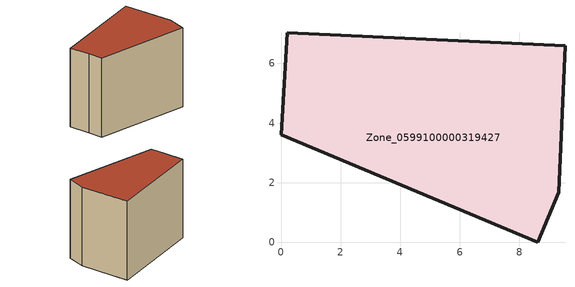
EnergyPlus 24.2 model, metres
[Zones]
Zone_0599100000319427
 floor ground (C_G): 0,3.6 0.1,5.03 0.21,7.03 9.53,6.59 9.32,1.68 8.62,0 z0
 wall outside (C_F): 0.1,5.03 0,3.6 8.62,0 9.32,1.68 9.53,6.59 0.21,7.03 0.1,5.03 z0:8.32
 roof outside (C_R): 0,3.6 8.62,0 9.32,1.68 9.53,6.59 0.21,7.03 0.1,5.03 z8.32
[BUILDING]
Pand.0599100000319427: North Axis=0; Terrain=City; Loads Convergence Tolerance Value=0.04; Temperature Convergence Tolerance Value=0.4; Solar Distribution=FullExterior; Maximum Number of Warmup Days=25; Minimum Number of Warmup Days=1
[Site:Location]
Rotterdam.The.Hague.AP_ZH_NLD Design_Conditions: Latitude=51.96; Longitude=4.45; Time Zone=1; Elevation=-4.5
[SITE:GROUNDTEMPERATURE:BUILDINGSURFACE]
18, 18, 18, 18, 18, 18, 18, 18, 18, 18, 18, 18
[MATERIAL] Thermal Absorptance=0.9; Solar Absorptance=0.7; Visible Absorptance=0.7
Name | Roughness | Thickness | Conductivity | Density | Specific Heat
G.TI.1975-1991 | MediumSmooth | 0.15 | 0.288461 | 540 | 1210
F.TI.1975-1991 | Rough | 0.3 | 0.230769 | 1920 | 840
R.TI.1975-1991 | MediumRough | 0.2 | 0.153846 | 1500 | 1000
[CONSTRUCTION]
C_G: G.TI.1975-1991
C_F: F.TI.1975-1991
C_R: R.TI.1975-1991
[ZONE]
Zone_0599100000319427: Type=1; Multiplier=1; Ceiling Height=Autocalculate; Volume=Autocalculate; Floor Area=autocalculate; Part of Total Floor Area=Yes
[ZONEINFILTRATION:DESIGNFLOWRATE]
Infil_Zone_0599100000319427: Zone or ZoneList or Space or SpaceList=Zone_0599100000319427; Schedule=AlwaysOn; Design Flow Rate Calculation Method=Flow/Area; Flow Rate per Floor Area=0.003; Constant Term Coefficient=1; Temperature Term Coefficient=0; Velocity Term Coefficient=0; Velocity Squared Term Coefficient=0
[HVACTEMPLATE:ZONE:IDEALLOADSAIRSYSTEM]
Zone_0599100000319427: Maximum Heating Supply Air Temperature=50; Minimum Cooling Supply Air Temperature=13; Maximum Heating Supply Air Humidity Ratio=0.0156; Minimum Cooling Supply Air Humidity Ratio=0.0077; Heating Limit=NoLimit; Cooling Limit=NoLimit; Dehumidification Control Type=ConstantSensibleHeatRatio; Cooling Sensible Heat Ratio=0.7; Dehumidification Setpoint=60; Humidification Control Type=None; Humidification Setpoint=30; Outdoor Air Method=None; Outdoor Air Flow Rate per Person=0.00944; Outdoor Air Flow Rate per Zone Floor Area=0; Outdoor Air Flow Rate per Zone=0; Demand Controlled Ventilation Type=None; Outdoor Air Economizer Type=NoEconomizer; Heat Recovery Type=None; Sensible Heat Recovery Effectiveness=0.7; Latent Heat Recovery Effectiveness=0.65
[ZONECONTROL:THERMOSTAT]
ThermostatControl_Zone_0599100000319427: Zone or ZoneList=Zone_0599100000319427; Control Type Schedule=DualSetpointControlType; Control 1=Thermostat_Zone_0599100000319427; Temperature Difference Between Cutout And Setpoint=0
[THERMOSTATSETPOINT:DUALSETPOINT]
Thermostat_Zone_0599100000319427: Heating Setpoint Temperature Schedule=HeatingSetpoint_Zone_0599100000319427; Cooling Setpoint Temperature Schedule=CoolingSetpoint_Zone_0599100000319427
[SCHEDULE:COMPACT]
HeatingSetpoint_Zone_0599100000319427: Through: 12/31, For: AllDays, Until: 24:00, 21
CoolingSetpoint_Zone_0599100000319427: Through: 12/31, For: AllDays, Until: 24:00, 24
DualSetpointControlType: Through: 12/31, For: AllDays, Until: 24:00, 4
AlwaysOn: Through: 12/31, For: AllDays, Until: 24:00, 1
